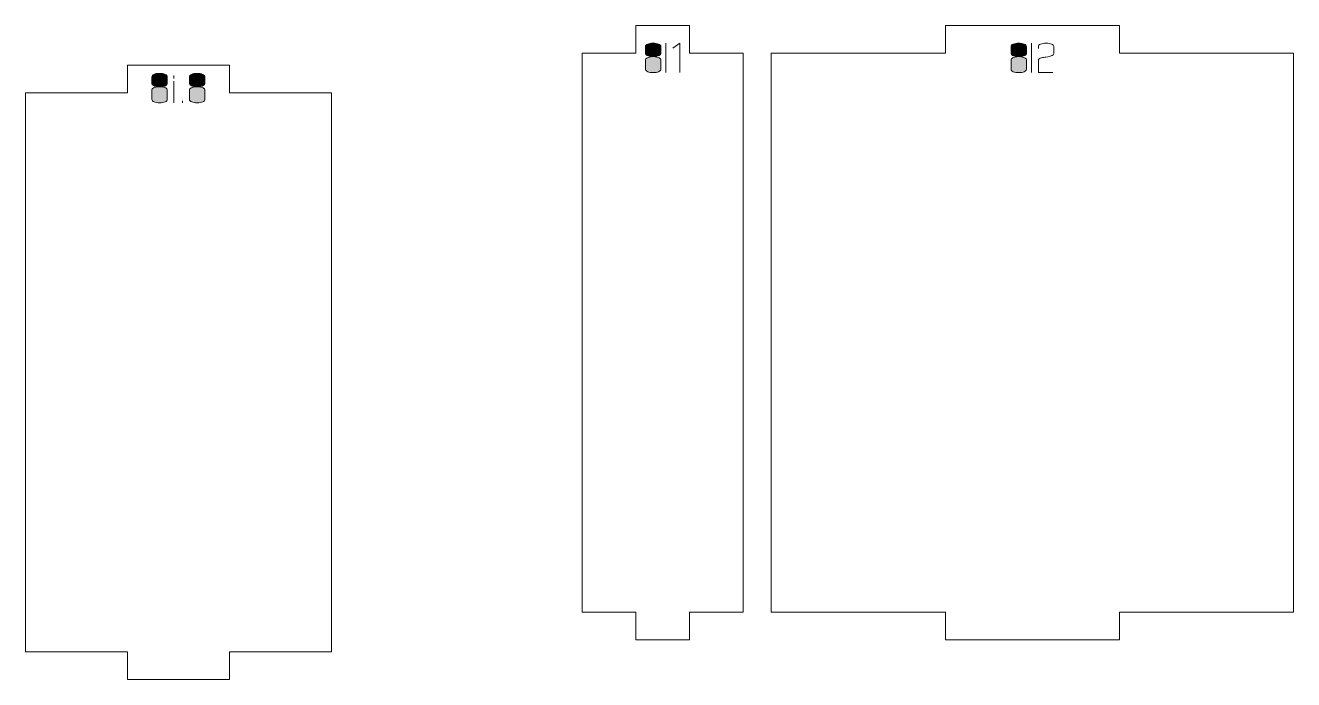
# Model space of a CAD drawing. Header units: centimetres. Extents: x -158 to 228, y -202 to 254.
# Drawn here: x 84.85 to 98.46, y -97.9 to -90.87 of the extents above; entities that cross this region are included whole.
import ezdxf

# ---------------------------------------------------------------- set-up
doc = ezdxf.new("R2010")
doc.units = ezdxf.units.CM
doc.header["$MEASUREMENT"] = 0
doc.layers.add('Capa 1', color=7, linetype='Continuous')

msp = doc.modelspace()

# ---------------------------------------------------------------- hatches: boundary and pattern name
at = {"layer": 'Capa 1', "true_color": 0x3e4095}
h = msp.add_hatch(color=175, dxfattribs=at)
edge = h.paths.add_edge_path()
edge.add_spline(control_points=[(91.50357, -91.17423), (91.50357, -91.18218), (91.50923, -91.18936), (91.52054, -91.19578), (91.53185, -91.2022), (91.55371, -91.20648), (91.58612, -91.20862), (91.61853, -91.20648), (91.64039, -91.2022), (91.6517, -91.19578), (91.66301, -91.18936), (91.66867, -91.18218), (91.66867, -91.17423), (91.66867, -91.17423), (91.66867, -91.09993), (91.66867, -91.09993), (91.66867, -91.09015), (91.6608, -91.08182), (91.64505, -91.07494), (91.62931, -91.06806), (91.60966, -91.06462), (91.58612, -91.06462), (91.56258, -91.06462), (91.54293, -91.06806), (91.52719, -91.07494), (91.51144, -91.08182), (91.50357, -91.09015), (91.50357, -91.09993), (91.50357, -91.09993), (91.50357, -91.17423), (91.50357, -91.17423)], knot_values=[0, 0, 0, 0, 0.1, 0.1, 0.1, 0.2, 0.2, 0.2, 0.3, 0.3, 0.3, 0.4, 0.4, 0.4, 0.5, 0.5, 0.5, 0.6, 0.6, 0.6, 0.7, 0.7, 0.7, 0.8, 0.8, 0.8, 0.9, 0.9, 0.9, 1, 1, 1, 1], degree=3, periodic=1)
h = msp.add_hatch(color=175, dxfattribs=at)
edge = h.paths.add_edge_path()
edge.add_spline(control_points=[(91.58612, -91.38106), (91.56258, -91.38106), (91.54293, -91.37762), (91.52719, -91.37074), (91.51144, -91.36386), (91.50357, -91.35553), (91.50357, -91.34575), (91.50357, -91.34575), (91.50357, -91.24256), (91.50357, -91.24256), (91.50357, -91.2343), (91.50923, -91.22712), (91.52054, -91.22101), (91.53185, -91.21489), (91.55371, -91.21076), (91.58612, -91.20862), (91.55371, -91.20648), (91.53185, -91.2022), (91.52054, -91.19578), (91.50923, -91.18936), (91.50357, -91.18218), (91.50357, -91.17423), (91.50357, -91.17423), (91.50357, -91.09993), (91.50357, -91.09993), (91.50357, -91.09015), (91.51144, -91.08182), (91.52719, -91.07494), (91.54293, -91.06806), (91.56258, -91.06462), (91.58612, -91.06462), (91.60966, -91.06462), (91.62931, -91.06806), (91.64505, -91.07494), (91.6608, -91.08182), (91.66867, -91.09015), (91.66867, -91.09993), (91.66867, -91.09993), (91.66867, -91.17423), (91.66867, -91.17423), (91.66867, -91.18218), (91.66301, -91.18936), (91.6517, -91.19578), (91.64039, -91.2022), (91.61853, -91.20648), (91.58612, -91.20862), (91.61853, -91.21076), (91.64039, -91.21489), (91.6517, -91.22101), (91.66301, -91.22712), (91.66867, -91.2343), (91.66867, -91.24256), (91.66867, -91.24256), (91.66867, -91.34575), (91.66867, -91.34575), (91.66867, -91.35553), (91.6608, -91.36386), (91.64505, -91.37074), (91.62931, -91.37762), (91.60966, -91.38106), (91.58612, -91.38106)], knot_values=[0, 0, 0, 0, 0.05, 0.05, 0.05, 0.1, 0.1, 0.1, 0.15, 0.15, 0.15, 0.2, 0.2, 0.2, 0.25, 0.25, 0.25, 0.3, 0.3, 0.3, 0.35, 0.35, 0.35, 0.4, 0.4, 0.4, 0.45, 0.45, 0.45, 0.5, 0.5, 0.5, 0.55, 0.55, 0.55, 0.6, 0.6, 0.6, 0.65, 0.65, 0.65, 0.7, 0.7, 0.7, 0.75, 0.75, 0.75, 0.8, 0.8, 0.8, 0.85, 0.85, 0.85, 0.9, 0.9, 0.9, 0.95, 0.95, 0.95, 1, 1, 1, 1], degree=3, periodic=1)
h = msp.add_hatch(color=175, dxfattribs=at)
edge = h.paths.add_edge_path()
edge.add_spline(control_points=[(91.7237, -91.38106), (91.7237, -91.38106), (91.7237, -91.06416), (91.7237, -91.06416), (91.7237, -91.06416), (91.7237, -91.38106), (91.7237, -91.38106)], knot_values=[0, 0, 0, 0, 0.5, 0.5, 0.5, 1, 1, 1, 1], degree=3, periodic=1)
h = msp.add_hatch(color=175, dxfattribs=at)
edge = h.paths.add_edge_path()
edge.add_spline(control_points=[(91.87321, -91.06416), (91.87321, -91.06416), (91.79708, -91.1169), (91.79708, -91.1169), (91.79708, -91.1169), (91.87321, -91.06416), (91.87321, -91.06416), (91.87321, -91.06416), (91.87321, -91.38106), (91.87321, -91.38106), (91.87321, -91.38106), (91.87321, -91.06416), (91.87321, -91.06416)], knot_values=[0, 0, 0, 0, 0.25, 0.25, 0.25, 0.5, 0.5, 0.5, 0.75, 0.75, 0.75, 1, 1, 1, 1], degree=3, periodic=1)
h = msp.add_hatch(color=175, dxfattribs=at)
edge = h.paths.add_edge_path()
edge.add_spline(control_points=[(95.42673, -91.17423), (95.42673, -91.18218), (95.43239, -91.18936), (95.4437, -91.19578), (95.45501, -91.2022), (95.47687, -91.20648), (95.50928, -91.20862), (95.54169, -91.20648), (95.56355, -91.2022), (95.57486, -91.19578), (95.58617, -91.18936), (95.59183, -91.18218), (95.59183, -91.17423), (95.59183, -91.17423), (95.59183, -91.09993), (95.59183, -91.09993), (95.59183, -91.09015), (95.58396, -91.08182), (95.56821, -91.07494), (95.55247, -91.06806), (95.53282, -91.06462), (95.50928, -91.06462), (95.48574, -91.06462), (95.46609, -91.06806), (95.45035, -91.07494), (95.4346, -91.08182), (95.42673, -91.09015), (95.42673, -91.09993), (95.42673, -91.09993), (95.42673, -91.17423), (95.42673, -91.17423)], knot_values=[0, 0, 0, 0, 0.1, 0.1, 0.1, 0.2, 0.2, 0.2, 0.3, 0.3, 0.3, 0.4, 0.4, 0.4, 0.5, 0.5, 0.5, 0.6, 0.6, 0.6, 0.7, 0.7, 0.7, 0.8, 0.8, 0.8, 0.9, 0.9, 0.9, 1, 1, 1, 1], degree=3, periodic=1)
h = msp.add_hatch(color=175, dxfattribs=at)
edge = h.paths.add_edge_path()
edge.add_spline(control_points=[(95.50928, -91.38106), (95.48574, -91.38106), (95.46609, -91.37762), (95.45035, -91.37074), (95.4346, -91.36386), (95.42673, -91.35553), (95.42673, -91.34575), (95.42673, -91.34575), (95.42673, -91.24256), (95.42673, -91.24256), (95.42673, -91.2343), (95.43239, -91.22712), (95.4437, -91.22101), (95.45501, -91.21489), (95.47687, -91.21076), (95.50928, -91.20862), (95.47687, -91.20648), (95.45501, -91.2022), (95.4437, -91.19578), (95.43239, -91.18936), (95.42673, -91.18218), (95.42673, -91.17423), (95.42673, -91.17423), (95.42673, -91.09993), (95.42673, -91.09993), (95.42673, -91.09015), (95.4346, -91.08182), (95.45035, -91.07494), (95.46609, -91.06806), (95.48574, -91.06462), (95.50928, -91.06462), (95.53282, -91.06462), (95.55247, -91.06806), (95.56821, -91.07494), (95.58396, -91.08182), (95.59183, -91.09015), (95.59183, -91.09993), (95.59183, -91.09993), (95.59183, -91.17423), (95.59183, -91.17423), (95.59183, -91.18218), (95.58617, -91.18936), (95.57486, -91.19578), (95.56355, -91.2022), (95.54169, -91.20648), (95.50928, -91.20862), (95.54169, -91.21076), (95.56355, -91.21489), (95.57486, -91.22101), (95.58617, -91.22712), (95.59183, -91.2343), (95.59183, -91.24256), (95.59183, -91.24256), (95.59183, -91.34575), (95.59183, -91.34575), (95.59183, -91.35553), (95.58396, -91.36386), (95.56821, -91.37074), (95.55247, -91.37762), (95.53282, -91.38106), (95.50928, -91.38106)], knot_values=[0, 0, 0, 0, 0.05, 0.05, 0.05, 0.1, 0.1, 0.1, 0.15, 0.15, 0.15, 0.2, 0.2, 0.2, 0.25, 0.25, 0.25, 0.3, 0.3, 0.3, 0.35, 0.35, 0.35, 0.4, 0.4, 0.4, 0.45, 0.45, 0.45, 0.5, 0.5, 0.5, 0.55, 0.55, 0.55, 0.6, 0.6, 0.6, 0.65, 0.65, 0.65, 0.7, 0.7, 0.7, 0.75, 0.75, 0.75, 0.8, 0.8, 0.8, 0.85, 0.85, 0.85, 0.9, 0.9, 0.9, 0.95, 0.95, 0.95, 1, 1, 1, 1], degree=3, periodic=1)
h = msp.add_hatch(color=175, dxfattribs=at)
edge = h.paths.add_edge_path()
edge.add_spline(control_points=[(95.64686, -91.38106), (95.64686, -91.38106), (95.64686, -91.06416), (95.64686, -91.06416), (95.64686, -91.06416), (95.64686, -91.38106), (95.64686, -91.38106)], knot_values=[0, 0, 0, 0, 0.5, 0.5, 0.5, 1, 1, 1, 1], degree=3, periodic=1)
h = msp.add_hatch(color=175, dxfattribs=at)
edge = h.paths.add_edge_path()
edge.add_spline(control_points=[(95.71978, -91.38106), (95.71978, -91.38106), (95.71978, -91.24852), (95.71978, -91.24852), (95.7207, -91.2366), (95.73155, -91.22743), (95.75234, -91.22101), (95.7609, -91.22039), (95.76908, -91.2194), (95.77688, -91.21802), (95.78467, -91.21665), (95.79255, -91.2152), (95.8005, -91.21367), (95.81517, -91.21122), (95.82641, -91.20923), (95.8342, -91.20771), (95.842, -91.20618), (95.84957, -91.20419), (95.85691, -91.20174), (95.87586, -91.19471), (95.88534, -91.18569), (95.88534, -91.17469), (95.88534, -91.17469), (95.88534, -91.09993), (95.88534, -91.09993), (95.88534, -91.09015), (95.87747, -91.08182), (95.86172, -91.07494), (95.84598, -91.06806), (95.82633, -91.06462), (95.80279, -91.06462), (95.77925, -91.06462), (95.7596, -91.06806), (95.74386, -91.07494), (95.72811, -91.08182), (95.72024, -91.09015), (95.72024, -91.09993), (95.72024, -91.09993), (95.72024, -91.1224), (95.72024, -91.1224), (95.72024, -91.1224), (95.72024, -91.09993), (95.72024, -91.09993), (95.72024, -91.09015), (95.72811, -91.08182), (95.74386, -91.07494), (95.7596, -91.06806), (95.77925, -91.06462), (95.80279, -91.06462), (95.82633, -91.06462), (95.84598, -91.06806), (95.86172, -91.07494), (95.87747, -91.08182), (95.88534, -91.09015), (95.88534, -91.09993), (95.88534, -91.09993), (95.88534, -91.17469), (95.88534, -91.17469), (95.88534, -91.18569), (95.87586, -91.19471), (95.85691, -91.20174), (95.84957, -91.20419), (95.842, -91.20618), (95.8342, -91.20771), (95.82641, -91.20923), (95.81517, -91.21122), (95.8005, -91.21367), (95.79255, -91.2152), (95.78467, -91.21665), (95.77688, -91.21802), (95.76908, -91.2194), (95.7609, -91.22039), (95.75234, -91.22101), (95.73155, -91.22743), (95.7207, -91.2366), (95.71978, -91.24852), (95.71978, -91.24852), (95.71978, -91.38106), (95.71978, -91.38106), (95.71978, -91.38106), (95.87663, -91.38106), (95.87663, -91.38106), (95.87663, -91.38106), (95.71978, -91.38106), (95.71978, -91.38106)], knot_values=[0, 0, 0, 0, 0.03571429, 0.03571429, 0.03571429, 0.07142857, 0.07142857, 0.07142857, 0.10714286, 0.10714286, 0.10714286, 0.14285714, 0.14285714, 0.14285714, 0.17857143, 0.17857143, 0.17857143, 0.21428571, 0.21428571, 0.21428571, 0.25, 0.25, 0.25, 0.28571429, 0.28571429, 0.28571429, 0.32142857, 0.32142857, 0.32142857, 0.35714286, 0.35714286, 0.35714286, 0.39285714, 0.39285714, 0.39285714, 0.42857143, 0.42857143, 0.42857143, 0.46428571, 0.46428571, 0.46428571, 0.5, 0.5, 0.5, 0.53571429, 0.53571429, 0.53571429, 0.57142857, 0.57142857, 0.57142857, 0.60714286, 0.60714286, 0.60714286, 0.64285714, 0.64285714, 0.64285714, 0.67857143, 0.67857143, 0.67857143, 0.71428571, 0.71428571, 0.71428571, 0.75, 0.75, 0.75, 0.78571429, 0.78571429, 0.78571429, 0.82142857, 0.82142857, 0.82142857, 0.85714286, 0.85714286, 0.85714286, 0.89285714, 0.89285714, 0.89285714, 0.92857143, 0.92857143, 0.92857143, 0.96428571, 0.96428571, 0.96428571, 1, 1, 1, 1], degree=3, periodic=1)
h = msp.add_hatch(color=175, dxfattribs=at)
edge = h.paths.add_edge_path()
edge.add_spline(control_points=[(91.50357, -91.34575), (91.50357, -91.35553), (91.51144, -91.36386), (91.52719, -91.37074), (91.54293, -91.37762), (91.56258, -91.38106), (91.58612, -91.38106), (91.60966, -91.38106), (91.62931, -91.37762), (91.64505, -91.37074), (91.6608, -91.36386), (91.66867, -91.35553), (91.66867, -91.34575), (91.66867, -91.34575), (91.66867, -91.24256), (91.66867, -91.24256), (91.66867, -91.2343), (91.66301, -91.22712), (91.6517, -91.22101), (91.64039, -91.21489), (91.61853, -91.21076), (91.58612, -91.20862), (91.55371, -91.21076), (91.53185, -91.21489), (91.52054, -91.22101), (91.50923, -91.22712), (91.50357, -91.2343), (91.50357, -91.24256), (91.50357, -91.24256), (91.50357, -91.34575), (91.50357, -91.34575)], knot_values=[0, 0, 0, 0, 0.1, 0.1, 0.1, 0.2, 0.2, 0.2, 0.3, 0.3, 0.3, 0.4, 0.4, 0.4, 0.5, 0.5, 0.5, 0.6, 0.6, 0.6, 0.7, 0.7, 0.7, 0.8, 0.8, 0.8, 0.9, 0.9, 0.9, 1, 1, 1, 1], degree=3, periodic=1)
h = msp.add_hatch(color=175, dxfattribs=at)
edge = h.paths.add_edge_path()
edge.add_spline(control_points=[(95.42673, -91.34575), (95.42673, -91.35553), (95.4346, -91.36386), (95.45035, -91.37074), (95.46609, -91.37762), (95.48574, -91.38106), (95.50928, -91.38106), (95.53282, -91.38106), (95.55247, -91.37762), (95.56821, -91.37074), (95.58396, -91.36386), (95.59183, -91.35553), (95.59183, -91.34575), (95.59183, -91.34575), (95.59183, -91.24256), (95.59183, -91.24256), (95.59183, -91.2343), (95.58617, -91.22712), (95.57486, -91.22101), (95.56355, -91.21489), (95.54169, -91.21076), (95.50928, -91.20862), (95.47687, -91.21076), (95.45501, -91.21489), (95.4437, -91.22101), (95.43239, -91.22712), (95.42673, -91.2343), (95.42673, -91.24256), (95.42673, -91.24256), (95.42673, -91.34575), (95.42673, -91.34575)], knot_values=[0, 0, 0, 0, 0.1, 0.1, 0.1, 0.2, 0.2, 0.2, 0.3, 0.3, 0.3, 0.4, 0.4, 0.4, 0.5, 0.5, 0.5, 0.6, 0.6, 0.6, 0.7, 0.7, 0.7, 0.8, 0.8, 0.8, 0.9, 0.9, 0.9, 1, 1, 1, 1], degree=3, periodic=1)
h = msp.add_hatch(color=175, dxfattribs=at)
edge = h.paths.add_edge_path()
edge.add_spline(control_points=[(86.20705, -91.49848), (86.20705, -91.50643), (86.21271, -91.51361), (86.22402, -91.52003), (86.23533, -91.52645), (86.25719, -91.53073), (86.2896, -91.53287), (86.32201, -91.53073), (86.34387, -91.52645), (86.35518, -91.52003), (86.36649, -91.51361), (86.37215, -91.50643), (86.37215, -91.49848), (86.37215, -91.49848), (86.37215, -91.42418), (86.37215, -91.42418), (86.37215, -91.4144), (86.36428, -91.40607), (86.34853, -91.39919), (86.33279, -91.39231), (86.31314, -91.38887), (86.2896, -91.38887), (86.26606, -91.38887), (86.24641, -91.39231), (86.23067, -91.39919), (86.21492, -91.40607), (86.20705, -91.4144), (86.20705, -91.42418), (86.20705, -91.42418), (86.20705, -91.49848), (86.20705, -91.49848)], knot_values=[0, 0, 0, 0, 0.1, 0.1, 0.1, 0.2, 0.2, 0.2, 0.3, 0.3, 0.3, 0.4, 0.4, 0.4, 0.5, 0.5, 0.5, 0.6, 0.6, 0.6, 0.7, 0.7, 0.7, 0.8, 0.8, 0.8, 0.9, 0.9, 0.9, 1, 1, 1, 1], degree=3, periodic=1)
h = msp.add_hatch(color=175, dxfattribs=at)
edge = h.paths.add_edge_path()
edge.add_spline(control_points=[(86.2896, -91.70531), (86.26606, -91.70531), (86.24641, -91.70187), (86.23067, -91.69499), (86.21492, -91.68811), (86.20705, -91.67978), (86.20705, -91.67), (86.20705, -91.67), (86.20705, -91.56681), (86.20705, -91.56681), (86.20705, -91.55855), (86.21271, -91.55137), (86.22402, -91.54526), (86.23533, -91.53914), (86.25719, -91.53501), (86.2896, -91.53287), (86.25719, -91.53073), (86.23533, -91.52645), (86.22402, -91.52003), (86.21271, -91.51361), (86.20705, -91.50643), (86.20705, -91.49848), (86.20705, -91.49848), (86.20705, -91.42418), (86.20705, -91.42418), (86.20705, -91.4144), (86.21492, -91.40607), (86.23067, -91.39919), (86.24641, -91.39231), (86.26606, -91.38887), (86.2896, -91.38887), (86.31314, -91.38887), (86.33279, -91.39231), (86.34853, -91.39919), (86.36428, -91.40607), (86.37215, -91.4144), (86.37215, -91.42418), (86.37215, -91.42418), (86.37215, -91.49848), (86.37215, -91.49848), (86.37215, -91.50643), (86.36649, -91.51361), (86.35518, -91.52003), (86.34387, -91.52645), (86.32201, -91.53073), (86.2896, -91.53287), (86.32201, -91.53501), (86.34387, -91.53914), (86.35518, -91.54526), (86.36649, -91.55137), (86.37215, -91.55855), (86.37215, -91.56681), (86.37215, -91.56681), (86.37215, -91.67), (86.37215, -91.67), (86.37215, -91.67978), (86.36428, -91.68811), (86.34853, -91.69499), (86.33279, -91.70187), (86.31314, -91.70531), (86.2896, -91.70531)], knot_values=[0, 0, 0, 0, 0.05, 0.05, 0.05, 0.1, 0.1, 0.1, 0.15, 0.15, 0.15, 0.2, 0.2, 0.2, 0.25, 0.25, 0.25, 0.3, 0.3, 0.3, 0.35, 0.35, 0.35, 0.4, 0.4, 0.4, 0.45, 0.45, 0.45, 0.5, 0.5, 0.5, 0.55, 0.55, 0.55, 0.6, 0.6, 0.6, 0.65, 0.65, 0.65, 0.7, 0.7, 0.7, 0.75, 0.75, 0.75, 0.8, 0.8, 0.8, 0.85, 0.85, 0.85, 0.9, 0.9, 0.9, 0.95, 0.95, 0.95, 1, 1, 1, 1], degree=3, periodic=1)
h = msp.add_hatch(color=175, dxfattribs=at)
edge = h.paths.add_edge_path()
edge.add_spline(control_points=[(86.44231, -91.44253), (86.44231, -91.44253), (86.44277, -91.40997), (86.44277, -91.40997), (86.44277, -91.40997), (86.44231, -91.44253), (86.44231, -91.44253)], knot_values=[0, 0, 0, 0, 0.5, 0.5, 0.5, 1, 1, 1, 1], degree=3, periodic=1)
h = msp.add_hatch(color=175, dxfattribs=at)
edge = h.paths.add_edge_path()
edge.add_spline(control_points=[(86.61063, -91.49848), (86.61063, -91.50643), (86.61629, -91.51361), (86.6276, -91.52003), (86.63891, -91.52645), (86.66077, -91.53073), (86.69318, -91.53287), (86.72559, -91.53073), (86.74745, -91.52645), (86.75876, -91.52003), (86.77007, -91.51361), (86.77573, -91.50643), (86.77573, -91.49848), (86.77573, -91.49848), (86.77573, -91.42418), (86.77573, -91.42418), (86.77573, -91.4144), (86.76786, -91.40607), (86.75211, -91.39919), (86.73637, -91.39231), (86.71672, -91.38887), (86.69318, -91.38887), (86.66964, -91.38887), (86.64999, -91.39231), (86.63425, -91.39919), (86.6185, -91.40607), (86.61063, -91.4144), (86.61063, -91.42418), (86.61063, -91.42418), (86.61063, -91.49848), (86.61063, -91.49848)], knot_values=[0, 0, 0, 0, 0.1, 0.1, 0.1, 0.2, 0.2, 0.2, 0.3, 0.3, 0.3, 0.4, 0.4, 0.4, 0.5, 0.5, 0.5, 0.6, 0.6, 0.6, 0.7, 0.7, 0.7, 0.8, 0.8, 0.8, 0.9, 0.9, 0.9, 1, 1, 1, 1], degree=3, periodic=1)
h = msp.add_hatch(color=175, dxfattribs=at)
edge = h.paths.add_edge_path()
edge.add_spline(control_points=[(86.69318, -91.70531), (86.66964, -91.70531), (86.64999, -91.70187), (86.63425, -91.69499), (86.6185, -91.68811), (86.61063, -91.67978), (86.61063, -91.67), (86.61063, -91.67), (86.61063, -91.56681), (86.61063, -91.56681), (86.61063, -91.55855), (86.61629, -91.55137), (86.6276, -91.54526), (86.63891, -91.53914), (86.66077, -91.53501), (86.69318, -91.53287), (86.66077, -91.53073), (86.63891, -91.52645), (86.6276, -91.52003), (86.61629, -91.51361), (86.61063, -91.50643), (86.61063, -91.49848), (86.61063, -91.49848), (86.61063, -91.42418), (86.61063, -91.42418), (86.61063, -91.4144), (86.6185, -91.40607), (86.63425, -91.39919), (86.64999, -91.39231), (86.66964, -91.38887), (86.69318, -91.38887), (86.71672, -91.38887), (86.73637, -91.39231), (86.75211, -91.39919), (86.76786, -91.40607), (86.77573, -91.4144), (86.77573, -91.42418), (86.77573, -91.42418), (86.77573, -91.49848), (86.77573, -91.49848), (86.77573, -91.50643), (86.77007, -91.51361), (86.75876, -91.52003), (86.74745, -91.52645), (86.72559, -91.53073), (86.69318, -91.53287), (86.72559, -91.53501), (86.74745, -91.53914), (86.75876, -91.54526), (86.77007, -91.55137), (86.77573, -91.55855), (86.77573, -91.56681), (86.77573, -91.56681), (86.77573, -91.67), (86.77573, -91.67), (86.77573, -91.67978), (86.76786, -91.68811), (86.75211, -91.69499), (86.73637, -91.70187), (86.71672, -91.70531), (86.69318, -91.70531)], knot_values=[0, 0, 0, 0, 0.05, 0.05, 0.05, 0.1, 0.1, 0.1, 0.15, 0.15, 0.15, 0.2, 0.2, 0.2, 0.25, 0.25, 0.25, 0.3, 0.3, 0.3, 0.35, 0.35, 0.35, 0.4, 0.4, 0.4, 0.45, 0.45, 0.45, 0.5, 0.5, 0.5, 0.55, 0.55, 0.55, 0.6, 0.6, 0.6, 0.65, 0.65, 0.65, 0.7, 0.7, 0.7, 0.75, 0.75, 0.75, 0.8, 0.8, 0.8, 0.85, 0.85, 0.85, 0.9, 0.9, 0.9, 0.95, 0.95, 0.95, 1, 1, 1, 1], degree=3, periodic=1)
h = msp.add_hatch(color=175, dxfattribs=at)
edge = h.paths.add_edge_path()
edge.add_spline(control_points=[(86.20705, -91.67), (86.20705, -91.67978), (86.21492, -91.68811), (86.23067, -91.69499), (86.24641, -91.70187), (86.26606, -91.70531), (86.2896, -91.70531), (86.31314, -91.70531), (86.33279, -91.70187), (86.34853, -91.69499), (86.36428, -91.68811), (86.37215, -91.67978), (86.37215, -91.67), (86.37215, -91.67), (86.37215, -91.56681), (86.37215, -91.56681), (86.37215, -91.55855), (86.36649, -91.55137), (86.35518, -91.54526), (86.34387, -91.53914), (86.32201, -91.53501), (86.2896, -91.53287), (86.25719, -91.53501), (86.23533, -91.53914), (86.22402, -91.54526), (86.21271, -91.55137), (86.20705, -91.55855), (86.20705, -91.56681), (86.20705, -91.56681), (86.20705, -91.67), (86.20705, -91.67)], knot_values=[0, 0, 0, 0, 0.1, 0.1, 0.1, 0.2, 0.2, 0.2, 0.3, 0.3, 0.3, 0.4, 0.4, 0.4, 0.5, 0.5, 0.5, 0.6, 0.6, 0.6, 0.7, 0.7, 0.7, 0.8, 0.8, 0.8, 0.9, 0.9, 0.9, 1, 1, 1, 1], degree=3, periodic=1)
h = msp.add_hatch(color=175, dxfattribs=at)
edge = h.paths.add_edge_path()
edge.add_spline(control_points=[(86.44231, -91.70531), (86.44231, -91.70531), (86.44231, -91.47142), (86.44231, -91.47142), (86.44231, -91.47142), (86.44231, -91.70531), (86.44231, -91.70531)], knot_values=[0, 0, 0, 0, 0.5, 0.5, 0.5, 1, 1, 1, 1], degree=3, periodic=1)
h = msp.add_hatch(color=175, dxfattribs=at)
edge = h.paths.add_edge_path()
edge.add_spline(control_points=[(86.61063, -91.67), (86.61063, -91.67978), (86.6185, -91.68811), (86.63425, -91.69499), (86.64999, -91.70187), (86.66964, -91.70531), (86.69318, -91.70531), (86.71672, -91.70531), (86.73637, -91.70187), (86.75211, -91.69499), (86.76786, -91.68811), (86.77573, -91.67978), (86.77573, -91.67), (86.77573, -91.67), (86.77573, -91.56681), (86.77573, -91.56681), (86.77573, -91.55855), (86.77007, -91.55137), (86.75876, -91.54526), (86.74745, -91.53914), (86.72559, -91.53501), (86.69318, -91.53287), (86.66077, -91.53501), (86.63891, -91.53914), (86.6276, -91.54526), (86.61629, -91.55137), (86.61063, -91.55855), (86.61063, -91.56681), (86.61063, -91.56681), (86.61063, -91.67), (86.61063, -91.67)], knot_values=[0, 0, 0, 0, 0.1, 0.1, 0.1, 0.2, 0.2, 0.2, 0.3, 0.3, 0.3, 0.4, 0.4, 0.4, 0.5, 0.5, 0.5, 0.6, 0.6, 0.6, 0.7, 0.7, 0.7, 0.8, 0.8, 0.8, 0.9, 0.9, 0.9, 1, 1, 1, 1], degree=3, periodic=1)
h = msp.add_hatch(color=175, dxfattribs=at)
edge = h.paths.add_edge_path()
edge.add_spline(control_points=[(86.53725, -91.70531), (86.53725, -91.70531), (86.53725, -91.68284), (86.53725, -91.68284), (86.53725, -91.68284), (86.53725, -91.70531), (86.53725, -91.70531)], knot_values=[0, 0, 0, 0, 0.5, 0.5, 0.5, 1, 1, 1, 1], degree=3, periodic=1)

# ---------------------------------------------------------------- linework, layer by layer
at = {"layer": 'Capa 1', "color": 240, "lineweight": 9}
for points in [[(90.82375, -91.17306), (90.82375, -91.17306), (90.82375, -97.17306), (90.82375, -97.17306), (90.82375, -97.17306), (91.40018, -97.17306), (91.40018, -97.17306), (91.40018, -97.17306), (91.40018, -97.47306), (91.40018, -97.47306), (91.40018, -97.47306), (91.97661, -97.47306), (91.97661, -97.47306), (91.97661, -97.47306), (91.97661, -97.17306), (91.97661, -97.17306), (91.97661, -97.17306), (92.55304, -97.17306), (92.55304, -97.17306), (92.55304, -97.17306), (92.55304, -91.17306), (92.55304, -91.17306), (92.55304, -91.17306), (91.97661, -91.17306), (91.97661, -91.17306), (91.97661, -91.17306), (91.97661, -90.87306), (91.97661, -90.87306), (91.97661, -90.87306), (91.40018, -90.87306), (91.40018, -90.87306), (91.40018, -90.87306), (91.40018, -91.17306), (91.40018, -91.17306), (91.40018, -91.17306), (90.82375, -91.17306), (90.82375, -91.17306)], [(92.85304, -91.17306), (92.85304, -91.17306), (92.85304, -97.17306), (92.85304, -97.17306), (92.85304, -97.17306), (94.7217, -97.17306), (94.7217, -97.17306), (94.7217, -97.17306), (94.7217, -97.47306), (94.7217, -97.47306), (94.7217, -97.47306), (96.59036, -97.47306), (96.59036, -97.47306), (96.59036, -97.47306), (96.59036, -97.17306), (96.59036, -97.17306), (96.59036, -97.17306), (98.45902, -97.17306), (98.45902, -97.17306), (98.45902, -97.17306), (98.45902, -91.17306), (98.45902, -91.17306), (98.45902, -91.17306), (96.59036, -91.17306), (96.59036, -91.17306), (96.59036, -91.17306), (96.59036, -90.87306), (96.59036, -90.87306), (96.59036, -90.87306), (94.7217, -90.87306), (94.7217, -90.87306), (94.7217, -90.87306), (94.7217, -91.17306), (94.7217, -91.17306), (94.7217, -91.17306), (92.85304, -91.17306), (92.85304, -91.17306)], [(84.84931, -91.59891), (84.84931, -91.59891), (84.84931, -97.59891), (84.84931, -97.59891), (84.84931, -97.59891), (85.94403, -97.59891), (85.94403, -97.59891), (85.94403, -97.59891), (85.94403, -97.89891), (85.94403, -97.89891), (85.94403, -97.89891), (87.03875, -97.89891), (87.03875, -97.89891), (87.03875, -97.89891), (87.03875, -97.59891), (87.03875, -97.59891), (87.03875, -97.59891), (88.13347, -97.59891), (88.13347, -97.59891), (88.13347, -97.59891), (88.13347, -91.59891), (88.13347, -91.59891), (88.13347, -91.59891), (87.03875, -91.59891), (87.03875, -91.59891), (87.03875, -91.59891), (87.03875, -91.29891), (87.03875, -91.29891), (87.03875, -91.29891), (85.94403, -91.29891), (85.94403, -91.29891), (85.94403, -91.29891), (85.94403, -91.59891), (85.94403, -91.59891), (85.94403, -91.59891), (84.84931, -91.59891), (84.84931, -91.59891)]]:
    msp.add_open_spline(points, degree=3, knots=[0, 0, 0, 0, 0.08333333, 0.08333333, 0.08333333, 0.16666667, 0.16666667, 0.16666667, 0.25, 0.25, 0.25, 0.33333333, 0.33333333, 0.33333333, 0.41666667, 0.41666667, 0.41666667, 0.5, 0.5, 0.5, 0.58333333, 0.58333333, 0.58333333, 0.66666667, 0.66666667, 0.66666667, 0.75, 0.75, 0.75, 0.83333333, 0.83333333, 0.83333333, 0.91666667, 0.91666667, 0.91666667, 1, 1, 1, 1], dxfattribs=at)
at = {"layer": 'Capa 1', "color": 114, "lineweight": 9}
for points, knots in [([(91.50357, -91.17423), (91.50357, -91.18218), (91.50923, -91.18936), (91.52054, -91.19578), (91.53185, -91.2022), (91.55371, -91.20648), (91.58612, -91.20862), (91.61853, -91.20648), (91.64039, -91.2022), (91.6517, -91.19578), (91.66301, -91.18936), (91.66867, -91.18218), (91.66867, -91.17423), (91.66867, -91.17423), (91.66867, -91.09993), (91.66867, -91.09993), (91.66867, -91.09015), (91.6608, -91.08182), (91.64505, -91.07494), (91.62931, -91.06806), (91.60966, -91.06462), (91.58612, -91.06462), (91.56258, -91.06462), (91.54293, -91.06806), (91.52719, -91.07494), (91.51144, -91.08182), (91.50357, -91.09015), (91.50357, -91.09993), (91.50357, -91.09993), (91.50357, -91.17423), (91.50357, -91.17423)], [0, 0, 0, 0, 0.1, 0.1, 0.1, 0.2, 0.2, 0.2, 0.3, 0.3, 0.3, 0.4, 0.4, 0.4, 0.5, 0.5, 0.5, 0.6, 0.6, 0.6, 0.7, 0.7, 0.7, 0.8, 0.8, 0.8, 0.9, 0.9, 0.9, 1, 1, 1, 1]), ([(91.58612, -91.38106), (91.56258, -91.38106), (91.54293, -91.37762), (91.52719, -91.37074), (91.51144, -91.36386), (91.50357, -91.35553), (91.50357, -91.34575), (91.50357, -91.34575), (91.50357, -91.24256), (91.50357, -91.24256), (91.50357, -91.2343), (91.50923, -91.22712), (91.52054, -91.22101), (91.53185, -91.21489), (91.55371, -91.21076), (91.58612, -91.20862), (91.55371, -91.20648), (91.53185, -91.2022), (91.52054, -91.19578), (91.50923, -91.18936), (91.50357, -91.18218), (91.50357, -91.17423), (91.50357, -91.17423), (91.50357, -91.09993), (91.50357, -91.09993), (91.50357, -91.09015), (91.51144, -91.08182), (91.52719, -91.07494), (91.54293, -91.06806), (91.56258, -91.06462), (91.58612, -91.06462), (91.60966, -91.06462), (91.62931, -91.06806), (91.64505, -91.07494), (91.6608, -91.08182), (91.66867, -91.09015), (91.66867, -91.09993), (91.66867, -91.09993), (91.66867, -91.17423), (91.66867, -91.17423), (91.66867, -91.18218), (91.66301, -91.18936), (91.6517, -91.19578), (91.64039, -91.2022), (91.61853, -91.20648), (91.58612, -91.20862), (91.61853, -91.21076), (91.64039, -91.21489), (91.6517, -91.22101), (91.66301, -91.22712), (91.66867, -91.2343), (91.66867, -91.24256), (91.66867, -91.24256), (91.66867, -91.34575), (91.66867, -91.34575), (91.66867, -91.35553), (91.6608, -91.36386), (91.64505, -91.37074), (91.62931, -91.37762), (91.60966, -91.38106), (91.58612, -91.38106)], [0, 0, 0, 0, 0.05, 0.05, 0.05, 0.1, 0.1, 0.1, 0.15, 0.15, 0.15, 0.2, 0.2, 0.2, 0.25, 0.25, 0.25, 0.3, 0.3, 0.3, 0.35, 0.35, 0.35, 0.4, 0.4, 0.4, 0.45, 0.45, 0.45, 0.5, 0.5, 0.5, 0.55, 0.55, 0.55, 0.6, 0.6, 0.6, 0.65, 0.65, 0.65, 0.7, 0.7, 0.7, 0.75, 0.75, 0.75, 0.8, 0.8, 0.8, 0.85, 0.85, 0.85, 0.9, 0.9, 0.9, 0.95, 0.95, 0.95, 1, 1, 1, 1]), ([(91.7237, -91.38106), (91.7237, -91.38106), (91.7237, -91.06416), (91.7237, -91.06416), (91.7237, -91.06416), (91.7237, -91.38106), (91.7237, -91.38106)], [0, 0, 0, 0, 0.5, 0.5, 0.5, 1, 1, 1, 1]), ([(91.87321, -91.06416), (91.87321, -91.06416), (91.79708, -91.1169), (91.79708, -91.1169), (91.79708, -91.1169), (91.87321, -91.06416), (91.87321, -91.06416), (91.87321, -91.06416), (91.87321, -91.38106), (91.87321, -91.38106), (91.87321, -91.38106), (91.87321, -91.06416), (91.87321, -91.06416)], [0, 0, 0, 0, 0.25, 0.25, 0.25, 0.5, 0.5, 0.5, 0.75, 0.75, 0.75, 1, 1, 1, 1]), ([(95.42673, -91.17423), (95.42673, -91.18218), (95.43239, -91.18936), (95.4437, -91.19578), (95.45501, -91.2022), (95.47687, -91.20648), (95.50928, -91.20862), (95.54169, -91.20648), (95.56355, -91.2022), (95.57486, -91.19578), (95.58617, -91.18936), (95.59183, -91.18218), (95.59183, -91.17423), (95.59183, -91.17423), (95.59183, -91.09993), (95.59183, -91.09993), (95.59183, -91.09015), (95.58396, -91.08182), (95.56821, -91.07494), (95.55247, -91.06806), (95.53282, -91.06462), (95.50928, -91.06462), (95.48574, -91.06462), (95.46609, -91.06806), (95.45035, -91.07494), (95.4346, -91.08182), (95.42673, -91.09015), (95.42673, -91.09993), (95.42673, -91.09993), (95.42673, -91.17423), (95.42673, -91.17423)], [0, 0, 0, 0, 0.1, 0.1, 0.1, 0.2, 0.2, 0.2, 0.3, 0.3, 0.3, 0.4, 0.4, 0.4, 0.5, 0.5, 0.5, 0.6, 0.6, 0.6, 0.7, 0.7, 0.7, 0.8, 0.8, 0.8, 0.9, 0.9, 0.9, 1, 1, 1, 1]), ([(95.50928, -91.38106), (95.48574, -91.38106), (95.46609, -91.37762), (95.45035, -91.37074), (95.4346, -91.36386), (95.42673, -91.35553), (95.42673, -91.34575), (95.42673, -91.34575), (95.42673, -91.24256), (95.42673, -91.24256), (95.42673, -91.2343), (95.43239, -91.22712), (95.4437, -91.22101), (95.45501, -91.21489), (95.47687, -91.21076), (95.50928, -91.20862), (95.47687, -91.20648), (95.45501, -91.2022), (95.4437, -91.19578), (95.43239, -91.18936), (95.42673, -91.18218), (95.42673, -91.17423), (95.42673, -91.17423), (95.42673, -91.09993), (95.42673, -91.09993), (95.42673, -91.09015), (95.4346, -91.08182), (95.45035, -91.07494), (95.46609, -91.06806), (95.48574, -91.06462), (95.50928, -91.06462), (95.53282, -91.06462), (95.55247, -91.06806), (95.56821, -91.07494), (95.58396, -91.08182), (95.59183, -91.09015), (95.59183, -91.09993), (95.59183, -91.09993), (95.59183, -91.17423), (95.59183, -91.17423), (95.59183, -91.18218), (95.58617, -91.18936), (95.57486, -91.19578), (95.56355, -91.2022), (95.54169, -91.20648), (95.50928, -91.20862), (95.54169, -91.21076), (95.56355, -91.21489), (95.57486, -91.22101), (95.58617, -91.22712), (95.59183, -91.2343), (95.59183, -91.24256), (95.59183, -91.24256), (95.59183, -91.34575), (95.59183, -91.34575), (95.59183, -91.35553), (95.58396, -91.36386), (95.56821, -91.37074), (95.55247, -91.37762), (95.53282, -91.38106), (95.50928, -91.38106)], [0, 0, 0, 0, 0.05, 0.05, 0.05, 0.1, 0.1, 0.1, 0.15, 0.15, 0.15, 0.2, 0.2, 0.2, 0.25, 0.25, 0.25, 0.3, 0.3, 0.3, 0.35, 0.35, 0.35, 0.4, 0.4, 0.4, 0.45, 0.45, 0.45, 0.5, 0.5, 0.5, 0.55, 0.55, 0.55, 0.6, 0.6, 0.6, 0.65, 0.65, 0.65, 0.7, 0.7, 0.7, 0.75, 0.75, 0.75, 0.8, 0.8, 0.8, 0.85, 0.85, 0.85, 0.9, 0.9, 0.9, 0.95, 0.95, 0.95, 1, 1, 1, 1]), ([(95.64686, -91.38106), (95.64686, -91.38106), (95.64686, -91.06416), (95.64686, -91.06416), (95.64686, -91.06416), (95.64686, -91.38106), (95.64686, -91.38106)], [0, 0, 0, 0, 0.5, 0.5, 0.5, 1, 1, 1, 1]), ([(95.71978, -91.38106), (95.71978, -91.38106), (95.71978, -91.24852), (95.71978, -91.24852), (95.7207, -91.2366), (95.73155, -91.22743), (95.75234, -91.22101), (95.7609, -91.22039), (95.76908, -91.2194), (95.77688, -91.21802), (95.78467, -91.21665), (95.79255, -91.2152), (95.8005, -91.21367), (95.81517, -91.21122), (95.82641, -91.20923), (95.8342, -91.20771), (95.842, -91.20618), (95.84957, -91.20419), (95.85691, -91.20174), (95.87586, -91.19471), (95.88534, -91.18569), (95.88534, -91.17469), (95.88534, -91.17469), (95.88534, -91.09993), (95.88534, -91.09993), (95.88534, -91.09015), (95.87747, -91.08182), (95.86172, -91.07494), (95.84598, -91.06806), (95.82633, -91.06462), (95.80279, -91.06462), (95.77925, -91.06462), (95.7596, -91.06806), (95.74386, -91.07494), (95.72811, -91.08182), (95.72024, -91.09015), (95.72024, -91.09993), (95.72024, -91.09993), (95.72024, -91.1224), (95.72024, -91.1224), (95.72024, -91.1224), (95.72024, -91.09993), (95.72024, -91.09993), (95.72024, -91.09015), (95.72811, -91.08182), (95.74386, -91.07494), (95.7596, -91.06806), (95.77925, -91.06462), (95.80279, -91.06462), (95.82633, -91.06462), (95.84598, -91.06806), (95.86172, -91.07494), (95.87747, -91.08182), (95.88534, -91.09015), (95.88534, -91.09993), (95.88534, -91.09993), (95.88534, -91.17469), (95.88534, -91.17469), (95.88534, -91.18569), (95.87586, -91.19471), (95.85691, -91.20174), (95.84957, -91.20419), (95.842, -91.20618), (95.8342, -91.20771), (95.82641, -91.20923), (95.81517, -91.21122), (95.8005, -91.21367), (95.79255, -91.2152), (95.78467, -91.21665), (95.77688, -91.21802), (95.76908, -91.2194), (95.7609, -91.22039), (95.75234, -91.22101), (95.73155, -91.22743), (95.7207, -91.2366), (95.71978, -91.24852), (95.71978, -91.24852), (95.71978, -91.38106), (95.71978, -91.38106), (95.71978, -91.38106), (95.87663, -91.38106), (95.87663, -91.38106), (95.87663, -91.38106), (95.71978, -91.38106), (95.71978, -91.38106)], [0, 0, 0, 0, 0.03571429, 0.03571429, 0.03571429, 0.07142857, 0.07142857, 0.07142857, 0.10714286, 0.10714286, 0.10714286, 0.14285714, 0.14285714, 0.14285714, 0.17857143, 0.17857143, 0.17857143, 0.21428571, 0.21428571, 0.21428571, 0.25, 0.25, 0.25, 0.28571429, 0.28571429, 0.28571429, 0.32142857, 0.32142857, 0.32142857, 0.35714286, 0.35714286, 0.35714286, 0.39285714, 0.39285714, 0.39285714, 0.42857143, 0.42857143, 0.42857143, 0.46428571, 0.46428571, 0.46428571, 0.5, 0.5, 0.5, 0.53571429, 0.53571429, 0.53571429, 0.57142857, 0.57142857, 0.57142857, 0.60714286, 0.60714286, 0.60714286, 0.64285714, 0.64285714, 0.64285714, 0.67857143, 0.67857143, 0.67857143, 0.71428571, 0.71428571, 0.71428571, 0.75, 0.75, 0.75, 0.78571429, 0.78571429, 0.78571429, 0.82142857, 0.82142857, 0.82142857, 0.85714286, 0.85714286, 0.85714286, 0.89285714, 0.89285714, 0.89285714, 0.92857143, 0.92857143, 0.92857143, 0.96428571, 0.96428571, 0.96428571, 1, 1, 1, 1]), ([(91.50357, -91.34575), (91.50357, -91.35553), (91.51144, -91.36386), (91.52719, -91.37074), (91.54293, -91.37762), (91.56258, -91.38106), (91.58612, -91.38106), (91.60966, -91.38106), (91.62931, -91.37762), (91.64505, -91.37074), (91.6608, -91.36386), (91.66867, -91.35553), (91.66867, -91.34575), (91.66867, -91.34575), (91.66867, -91.24256), (91.66867, -91.24256), (91.66867, -91.2343), (91.66301, -91.22712), (91.6517, -91.22101), (91.64039, -91.21489), (91.61853, -91.21076), (91.58612, -91.20862), (91.55371, -91.21076), (91.53185, -91.21489), (91.52054, -91.22101), (91.50923, -91.22712), (91.50357, -91.2343), (91.50357, -91.24256), (91.50357, -91.24256), (91.50357, -91.34575), (91.50357, -91.34575)], [0, 0, 0, 0, 0.1, 0.1, 0.1, 0.2, 0.2, 0.2, 0.3, 0.3, 0.3, 0.4, 0.4, 0.4, 0.5, 0.5, 0.5, 0.6, 0.6, 0.6, 0.7, 0.7, 0.7, 0.8, 0.8, 0.8, 0.9, 0.9, 0.9, 1, 1, 1, 1]), ([(95.42673, -91.34575), (95.42673, -91.35553), (95.4346, -91.36386), (95.45035, -91.37074), (95.46609, -91.37762), (95.48574, -91.38106), (95.50928, -91.38106), (95.53282, -91.38106), (95.55247, -91.37762), (95.56821, -91.37074), (95.58396, -91.36386), (95.59183, -91.35553), (95.59183, -91.34575), (95.59183, -91.34575), (95.59183, -91.24256), (95.59183, -91.24256), (95.59183, -91.2343), (95.58617, -91.22712), (95.57486, -91.22101), (95.56355, -91.21489), (95.54169, -91.21076), (95.50928, -91.20862), (95.47687, -91.21076), (95.45501, -91.21489), (95.4437, -91.22101), (95.43239, -91.22712), (95.42673, -91.2343), (95.42673, -91.24256), (95.42673, -91.24256), (95.42673, -91.34575), (95.42673, -91.34575)], [0, 0, 0, 0, 0.1, 0.1, 0.1, 0.2, 0.2, 0.2, 0.3, 0.3, 0.3, 0.4, 0.4, 0.4, 0.5, 0.5, 0.5, 0.6, 0.6, 0.6, 0.7, 0.7, 0.7, 0.8, 0.8, 0.8, 0.9, 0.9, 0.9, 1, 1, 1, 1]), ([(86.20705, -91.49848), (86.20705, -91.50643), (86.21271, -91.51361), (86.22402, -91.52003), (86.23533, -91.52645), (86.25719, -91.53073), (86.2896, -91.53287), (86.32201, -91.53073), (86.34387, -91.52645), (86.35518, -91.52003), (86.36649, -91.51361), (86.37215, -91.50643), (86.37215, -91.49848), (86.37215, -91.49848), (86.37215, -91.42418), (86.37215, -91.42418), (86.37215, -91.4144), (86.36428, -91.40607), (86.34853, -91.39919), (86.33279, -91.39231), (86.31314, -91.38887), (86.2896, -91.38887), (86.26606, -91.38887), (86.24641, -91.39231), (86.23067, -91.39919), (86.21492, -91.40607), (86.20705, -91.4144), (86.20705, -91.42418), (86.20705, -91.42418), (86.20705, -91.49848), (86.20705, -91.49848)], [0, 0, 0, 0, 0.1, 0.1, 0.1, 0.2, 0.2, 0.2, 0.3, 0.3, 0.3, 0.4, 0.4, 0.4, 0.5, 0.5, 0.5, 0.6, 0.6, 0.6, 0.7, 0.7, 0.7, 0.8, 0.8, 0.8, 0.9, 0.9, 0.9, 1, 1, 1, 1]), ([(86.2896, -91.70531), (86.26606, -91.70531), (86.24641, -91.70187), (86.23067, -91.69499), (86.21492, -91.68811), (86.20705, -91.67978), (86.20705, -91.67), (86.20705, -91.67), (86.20705, -91.56681), (86.20705, -91.56681), (86.20705, -91.55855), (86.21271, -91.55137), (86.22402, -91.54526), (86.23533, -91.53914), (86.25719, -91.53501), (86.2896, -91.53287), (86.25719, -91.53073), (86.23533, -91.52645), (86.22402, -91.52003), (86.21271, -91.51361), (86.20705, -91.50643), (86.20705, -91.49848), (86.20705, -91.49848), (86.20705, -91.42418), (86.20705, -91.42418), (86.20705, -91.4144), (86.21492, -91.40607), (86.23067, -91.39919), (86.24641, -91.39231), (86.26606, -91.38887), (86.2896, -91.38887), (86.31314, -91.38887), (86.33279, -91.39231), (86.34853, -91.39919), (86.36428, -91.40607), (86.37215, -91.4144), (86.37215, -91.42418), (86.37215, -91.42418), (86.37215, -91.49848), (86.37215, -91.49848), (86.37215, -91.50643), (86.36649, -91.51361), (86.35518, -91.52003), (86.34387, -91.52645), (86.32201, -91.53073), (86.2896, -91.53287), (86.32201, -91.53501), (86.34387, -91.53914), (86.35518, -91.54526), (86.36649, -91.55137), (86.37215, -91.55855), (86.37215, -91.56681), (86.37215, -91.56681), (86.37215, -91.67), (86.37215, -91.67), (86.37215, -91.67978), (86.36428, -91.68811), (86.34853, -91.69499), (86.33279, -91.70187), (86.31314, -91.70531), (86.2896, -91.70531)], [0, 0, 0, 0, 0.05, 0.05, 0.05, 0.1, 0.1, 0.1, 0.15, 0.15, 0.15, 0.2, 0.2, 0.2, 0.25, 0.25, 0.25, 0.3, 0.3, 0.3, 0.35, 0.35, 0.35, 0.4, 0.4, 0.4, 0.45, 0.45, 0.45, 0.5, 0.5, 0.5, 0.55, 0.55, 0.55, 0.6, 0.6, 0.6, 0.65, 0.65, 0.65, 0.7, 0.7, 0.7, 0.75, 0.75, 0.75, 0.8, 0.8, 0.8, 0.85, 0.85, 0.85, 0.9, 0.9, 0.9, 0.95, 0.95, 0.95, 1, 1, 1, 1]), ([(86.44231, -91.44253), (86.44231, -91.44253), (86.44277, -91.40997), (86.44277, -91.40997), (86.44277, -91.40997), (86.44231, -91.44253), (86.44231, -91.44253)], [0, 0, 0, 0, 0.5, 0.5, 0.5, 1, 1, 1, 1]), ([(86.61063, -91.49848), (86.61063, -91.50643), (86.61629, -91.51361), (86.6276, -91.52003), (86.63891, -91.52645), (86.66077, -91.53073), (86.69318, -91.53287), (86.72559, -91.53073), (86.74745, -91.52645), (86.75876, -91.52003), (86.77007, -91.51361), (86.77573, -91.50643), (86.77573, -91.49848), (86.77573, -91.49848), (86.77573, -91.42418), (86.77573, -91.42418), (86.77573, -91.4144), (86.76786, -91.40607), (86.75211, -91.39919), (86.73637, -91.39231), (86.71672, -91.38887), (86.69318, -91.38887), (86.66964, -91.38887), (86.64999, -91.39231), (86.63425, -91.39919), (86.6185, -91.40607), (86.61063, -91.4144), (86.61063, -91.42418), (86.61063, -91.42418), (86.61063, -91.49848), (86.61063, -91.49848)], [0, 0, 0, 0, 0.1, 0.1, 0.1, 0.2, 0.2, 0.2, 0.3, 0.3, 0.3, 0.4, 0.4, 0.4, 0.5, 0.5, 0.5, 0.6, 0.6, 0.6, 0.7, 0.7, 0.7, 0.8, 0.8, 0.8, 0.9, 0.9, 0.9, 1, 1, 1, 1]), ([(86.69318, -91.70531), (86.66964, -91.70531), (86.64999, -91.70187), (86.63425, -91.69499), (86.6185, -91.68811), (86.61063, -91.67978), (86.61063, -91.67), (86.61063, -91.67), (86.61063, -91.56681), (86.61063, -91.56681), (86.61063, -91.55855), (86.61629, -91.55137), (86.6276, -91.54526), (86.63891, -91.53914), (86.66077, -91.53501), (86.69318, -91.53287), (86.66077, -91.53073), (86.63891, -91.52645), (86.6276, -91.52003), (86.61629, -91.51361), (86.61063, -91.50643), (86.61063, -91.49848), (86.61063, -91.49848), (86.61063, -91.42418), (86.61063, -91.42418), (86.61063, -91.4144), (86.6185, -91.40607), (86.63425, -91.39919), (86.64999, -91.39231), (86.66964, -91.38887), (86.69318, -91.38887), (86.71672, -91.38887), (86.73637, -91.39231), (86.75211, -91.39919), (86.76786, -91.40607), (86.77573, -91.4144), (86.77573, -91.42418), (86.77573, -91.42418), (86.77573, -91.49848), (86.77573, -91.49848), (86.77573, -91.50643), (86.77007, -91.51361), (86.75876, -91.52003), (86.74745, -91.52645), (86.72559, -91.53073), (86.69318, -91.53287), (86.72559, -91.53501), (86.74745, -91.53914), (86.75876, -91.54526), (86.77007, -91.55137), (86.77573, -91.55855), (86.77573, -91.56681), (86.77573, -91.56681), (86.77573, -91.67), (86.77573, -91.67), (86.77573, -91.67978), (86.76786, -91.68811), (86.75211, -91.69499), (86.73637, -91.70187), (86.71672, -91.70531), (86.69318, -91.70531)], [0, 0, 0, 0, 0.05, 0.05, 0.05, 0.1, 0.1, 0.1, 0.15, 0.15, 0.15, 0.2, 0.2, 0.2, 0.25, 0.25, 0.25, 0.3, 0.3, 0.3, 0.35, 0.35, 0.35, 0.4, 0.4, 0.4, 0.45, 0.45, 0.45, 0.5, 0.5, 0.5, 0.55, 0.55, 0.55, 0.6, 0.6, 0.6, 0.65, 0.65, 0.65, 0.7, 0.7, 0.7, 0.75, 0.75, 0.75, 0.8, 0.8, 0.8, 0.85, 0.85, 0.85, 0.9, 0.9, 0.9, 0.95, 0.95, 0.95, 1, 1, 1, 1]), ([(86.20705, -91.67), (86.20705, -91.67978), (86.21492, -91.68811), (86.23067, -91.69499), (86.24641, -91.70187), (86.26606, -91.70531), (86.2896, -91.70531), (86.31314, -91.70531), (86.33279, -91.70187), (86.34853, -91.69499), (86.36428, -91.68811), (86.37215, -91.67978), (86.37215, -91.67), (86.37215, -91.67), (86.37215, -91.56681), (86.37215, -91.56681), (86.37215, -91.55855), (86.36649, -91.55137), (86.35518, -91.54526), (86.34387, -91.53914), (86.32201, -91.53501), (86.2896, -91.53287), (86.25719, -91.53501), (86.23533, -91.53914), (86.22402, -91.54526), (86.21271, -91.55137), (86.20705, -91.55855), (86.20705, -91.56681), (86.20705, -91.56681), (86.20705, -91.67), (86.20705, -91.67)], [0, 0, 0, 0, 0.1, 0.1, 0.1, 0.2, 0.2, 0.2, 0.3, 0.3, 0.3, 0.4, 0.4, 0.4, 0.5, 0.5, 0.5, 0.6, 0.6, 0.6, 0.7, 0.7, 0.7, 0.8, 0.8, 0.8, 0.9, 0.9, 0.9, 1, 1, 1, 1]), ([(86.44231, -91.70531), (86.44231, -91.70531), (86.44231, -91.47142), (86.44231, -91.47142), (86.44231, -91.47142), (86.44231, -91.70531), (86.44231, -91.70531)], [0, 0, 0, 0, 0.5, 0.5, 0.5, 1, 1, 1, 1]), ([(86.61063, -91.67), (86.61063, -91.67978), (86.6185, -91.68811), (86.63425, -91.69499), (86.64999, -91.70187), (86.66964, -91.70531), (86.69318, -91.70531), (86.71672, -91.70531), (86.73637, -91.70187), (86.75211, -91.69499), (86.76786, -91.68811), (86.77573, -91.67978), (86.77573, -91.67), (86.77573, -91.67), (86.77573, -91.56681), (86.77573, -91.56681), (86.77573, -91.55855), (86.77007, -91.55137), (86.75876, -91.54526), (86.74745, -91.53914), (86.72559, -91.53501), (86.69318, -91.53287), (86.66077, -91.53501), (86.63891, -91.53914), (86.6276, -91.54526), (86.61629, -91.55137), (86.61063, -91.55855), (86.61063, -91.56681), (86.61063, -91.56681), (86.61063, -91.67), (86.61063, -91.67)], [0, 0, 0, 0, 0.1, 0.1, 0.1, 0.2, 0.2, 0.2, 0.3, 0.3, 0.3, 0.4, 0.4, 0.4, 0.5, 0.5, 0.5, 0.6, 0.6, 0.6, 0.7, 0.7, 0.7, 0.8, 0.8, 0.8, 0.9, 0.9, 0.9, 1, 1, 1, 1]), ([(86.53725, -91.70531), (86.53725, -91.70531), (86.53725, -91.68284), (86.53725, -91.68284), (86.53725, -91.68284), (86.53725, -91.70531), (86.53725, -91.70531)], [0, 0, 0, 0, 0.5, 0.5, 0.5, 1, 1, 1, 1])]:
    msp.add_open_spline(points, degree=3, knots=knots, dxfattribs=at)

doc.saveas('drawing.dxf')
